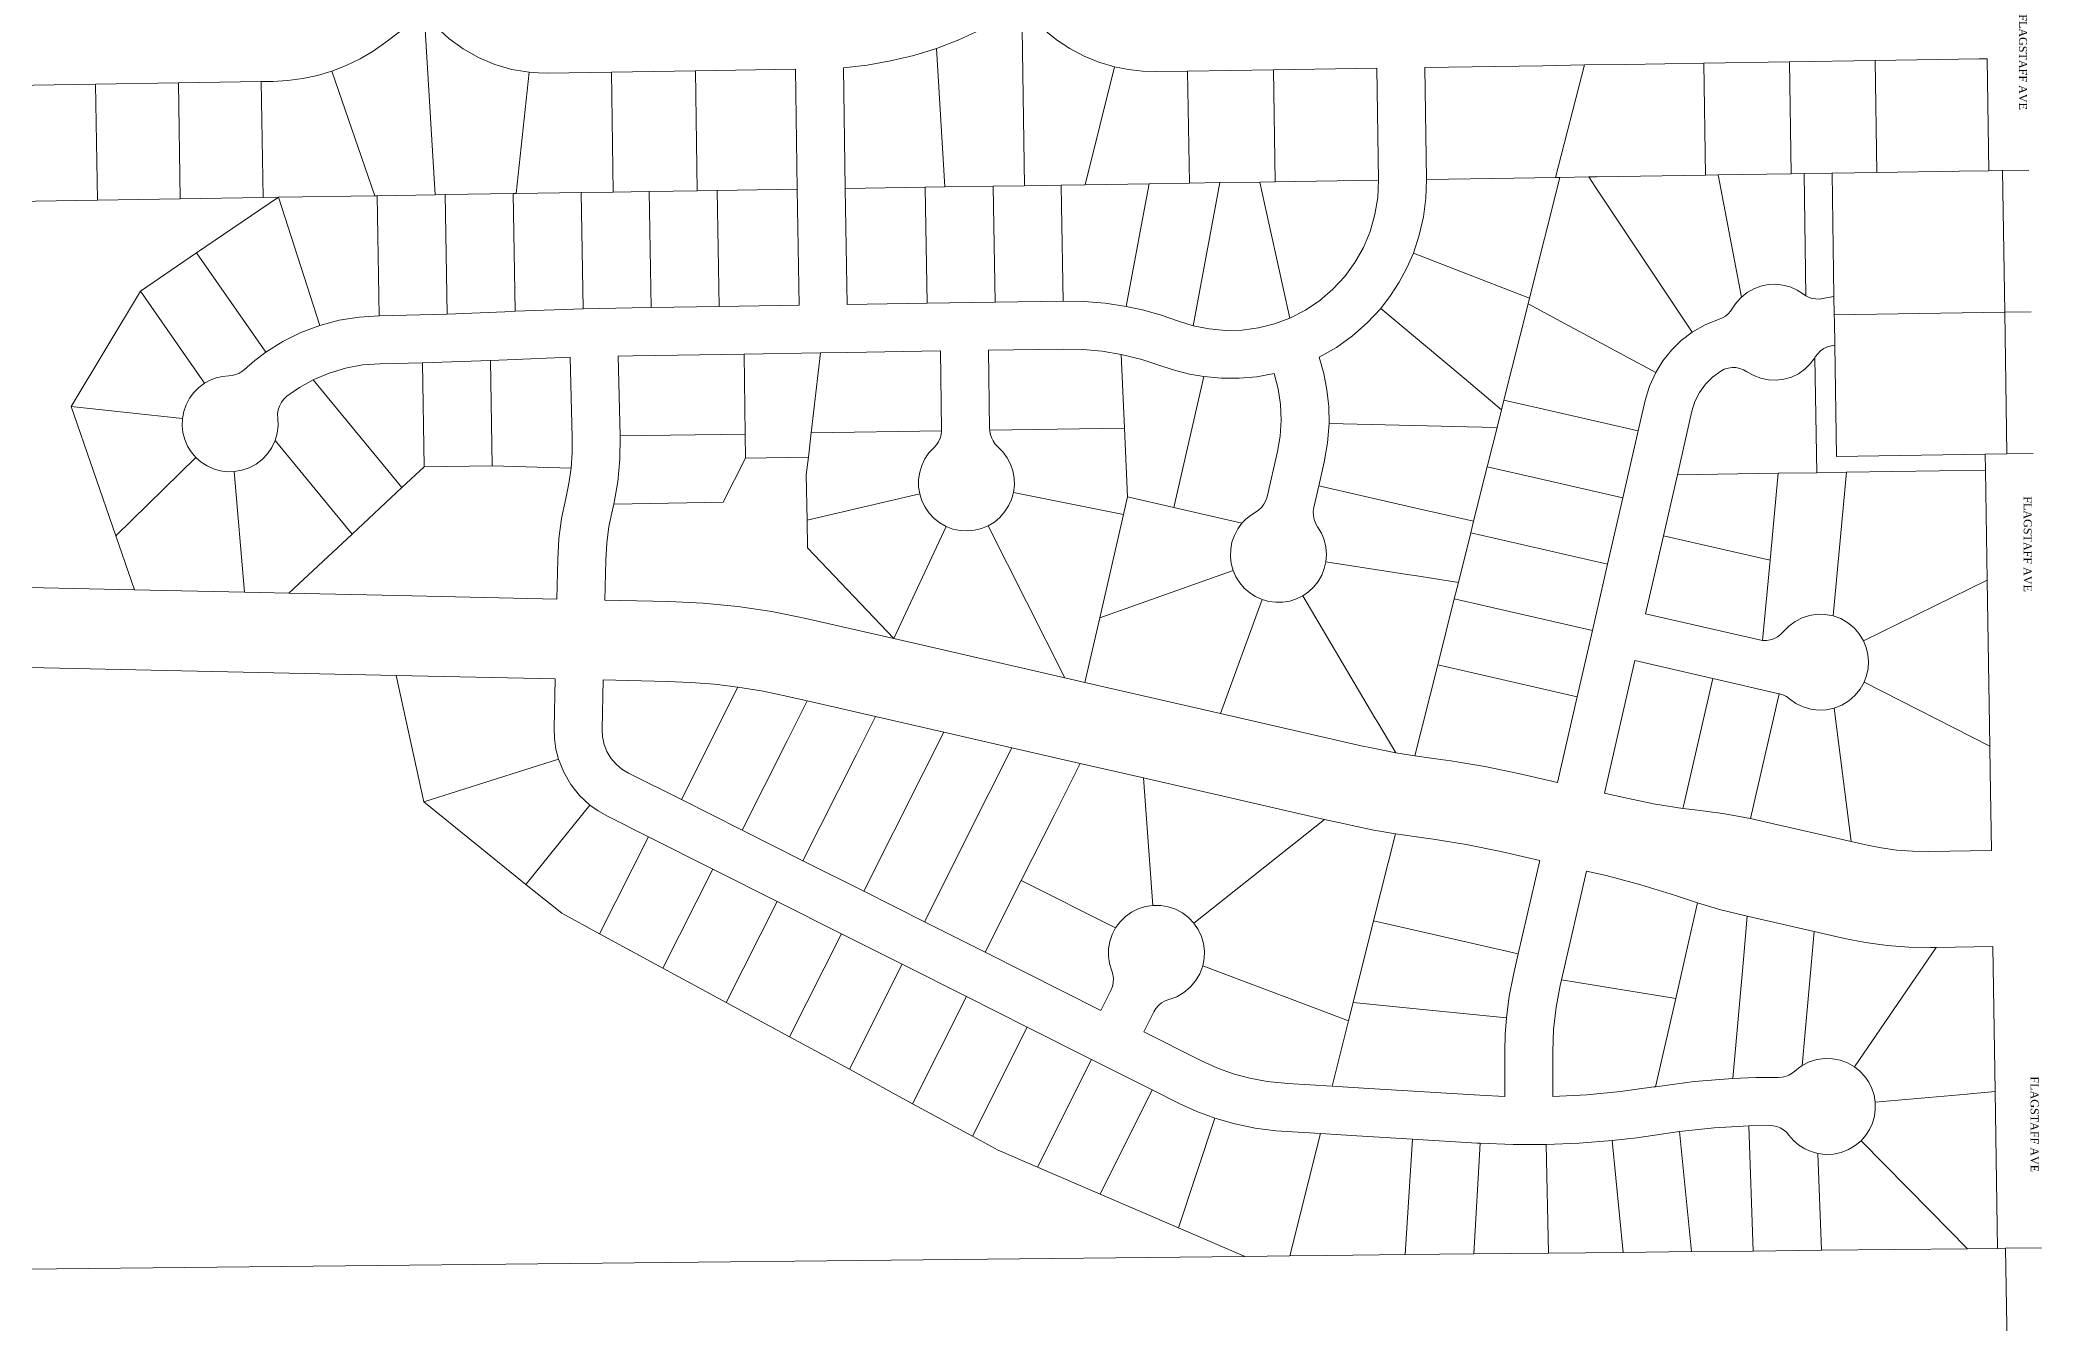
# Model space of a CAD drawing. Header units: feet. Extents: x 865220 to 2841409, y -2240498 to 948907.
# Drawn here: x 2830961 to 2833454, y 944553 to 946157 of the extents above; entities that cross this region are included whole.
import ezdxf

# ---------------------------------------------------------------- set-up
doc = ezdxf.new("R2010")
doc.units = ezdxf.units.FT
doc.header["$LTSCALE"] = 0.015
doc.header["$MEASUREMENT"] = 0
doc.layers.add('Dakota County Parcels', color=7, linetype='Continuous')
doc.layers.add('STREET NAME', color=7, linetype='Continuous')
doc.styles.get("Standard").update_dxf_attribs({"font": 'times.ttf'})

msp = doc.modelspace()

# ---------------------------------------------------------------- linework, layer by layer
at = {"layer": 'Dakota County Parcels', "lineweight": 5}
for p, q in [((2831393.9, 946154.5), (2831441.9, 946191)), ((2831455.5, 945963.8), (2831441.9, 946191)), ((2832192.2, 945975.2), (2832188.7, 946199.8)), ((2832092.6, 945973.7), (2832081.9, 946146.9)), ((2833397.2, 945993.9), (2833395.1, 946133.9)), ((2831379.9, 945962.6), (2831326.5, 946118.5)), ((2831573, 946117), (2831556.8, 945965.3)), ((2831596.2, 946115.9), (2831675.7, 946117.2)), ((2831675.7, 946117.2), (2831780.7, 946118.8)), ((2831678.1, 945967.2), (2831675.7, 946117.2)), ((2831780.7, 946118.8), (2831905.7, 946120.7)), ((2831783, 945968.9), (2831780.7, 946118.8)), ((2831908, 945970.8), (2831905.7, 946120.7)), ((2832268, 945976.4), (2832304.4, 946123.8)), ((2832395.8, 946118.4), (2832357.5, 946117.8)), ((2832503.3, 946120), (2832395.8, 946118.4)), ((2832398, 945978.4), (2832395.8, 946118.4)), ((2832632.2, 946122), (2832503.3, 946120)), ((2832505.4, 945980.1), (2832503.3, 946120)), ((2832632.2, 946122), (2832634.4, 945982.1)), ((2832839.9, 946125.2), (2832692.2, 946123)), ((2832692.2, 946123), (2832694.4, 945983)), ((2832891.7, 946126.1), (2832839.9, 946125.2)), ((2832855.8, 945985.5), (2832891.7, 946126.1)), ((2832943.5, 946126.9), (2832891.7, 946126.1)), ((2833040.8, 946128.4), (2832943.5, 946126.9)), ((2833148, 946130), (2833040.8, 946128.4)), ((2833043, 945988.4), (2833040.8, 946128.4)), ((2833255.1, 946131.7), (2833148, 946130)), ((2833150.1, 945990.1), (2833148, 946130)), ((2833257.3, 945991.7), (2833255.1, 946131.7)), ((2830927.7, 946100.6), (2831031.2, 946102.2)), ((2831031.2, 946102.2), (2831134.7, 946103.8)), ((2831033.4, 945957.2), (2831031.2, 946102.2)), ((2831134.7, 946103.8), (2831238.2, 946105.4)), ((2831136.9, 945958.8), (2831134.7, 946103.8)), ((2831238.2, 946105.4), (2831252.5, 946105.6)), ((2831240.4, 945960.4), (2831238.2, 946105.4)), ((2832823.2, 945834.8), (2832860.9, 945985.6)), ((2832855.8, 945985.5), (2832860.9, 945985.6)), ((2832860.9, 945985.6), (2832897.1, 945986.1)), ((2833043, 945988.4), (2833058.9, 945988.6)), ((2833058.9, 945988.6), (2833150.1, 945990.1)), ((2833087.9, 945835.7), (2833058.9, 945988.6)), ((2833150.1, 945990.1), (2833166.3, 945990.3)), ((2833166.3, 945990.3), (2833201.2, 945990.8)), ((2833166.3, 945990.3), (2833168.6, 945837.5)), ((2833201.2, 945990.8), (2833257.3, 945991.7)), ((2833203.6, 945836.7), (2833201.2, 945990.8)), ((2833397.2, 945993.9), (2833414.2, 945994.2)), ((2833417, 945817.1), (2833414.2, 945994.2)), ((2831033.4, 945957.2), (2831136.9, 945958.8)), ((2831136.9, 945958.8), (2831240.4, 945960.4)), ((2831157.4, 945891.1), (2831259.5, 945960.7)), ((2831259.5, 945960.7), (2831240.4, 945960.4)), ((2831379.9, 945962.6), (2831259.5, 945960.7)), ((2831259.5, 945960.7), (2831311.3, 945800.4)), ((2831383.1, 945962.6), (2831379.9, 945962.6)), ((2831455.5, 945963.8), (2831383.1, 945962.6)), ((2831385.4, 945812.7), (2831383.1, 945962.6)), ((2831455.5, 945963.8), (2831468.1, 945964)), ((2831468.1, 945964), (2831553.1, 945965.3)), ((2831470.4, 945814.7), (2831468.1, 945964)), ((2831555.4, 945818.2), (2831553.1, 945965.3)), ((2831553.1, 945965.3), (2831556.8, 945965.3)), ((2831556.8, 945965.3), (2831638.1, 945966.6)), ((2831638.1, 945966.6), (2831678.1, 945967.2)), ((2831640.3, 945821.3), (2831638.1, 945966.6)), ((2831678.1, 945967.2), (2831723, 945967.9)), ((2831723, 945967.9), (2831783, 945968.9)), ((2831725.3, 945823), (2831723, 945967.9)), ((2831783, 945968.9), (2831808, 945969.2)), ((2831808, 945969.2), (2831908, 945970.8)), ((2831810.3, 945824.3), (2831808, 945969.2)), ((2831910.2, 945825.8), (2831908, 945970.8)), ((2831968, 945971.7), (2832068, 945973.3)), ((2832068, 945973.3), (2832092.6, 945973.7)), ((2832068.4, 945948.1), (2832068, 945973.3)), ((2832092.6, 945973.7), (2832152.9, 945974.6)), ((2832152.9, 945974.6), (2832192.2, 945975.2)), ((2832153.3, 945949), (2832152.9, 945974.6)), ((2832237.9, 945975.9), (2832192.2, 945975.2)), ((2832268, 945976.4), (2832237.9, 945975.9)), ((2832238.3, 945950), (2832237.9, 945975.9)), ((2832347.6, 945977.6), (2832268, 945976.4)), ((2832342.6, 945951.1), (2832347.6, 945977.6)), ((2832398, 945978.4), (2832347.6, 945977.6)), ((2832398, 945978.4), (2832436.2, 945979)), ((2832431.2, 945952.1), (2832436.2, 945979)), ((2832436.2, 945979), (2832486.2, 945979.8)), ((2832486.2, 945979.8), (2832505.4, 945980.1)), ((2832492.1, 945952.9), (2832486.2, 945979.8)), ((2832505.4, 945980.1), (2832634.4, 945982.1)), ((2830930, 945955.6), (2831033.4, 945957.2)), ((2832068.4, 945948.1), (2832070.2, 945828.3)), ((2832153.3, 945949), (2832155.2, 945829.6)), ((2832240.2, 945830.9), (2832238.3, 945950)), ((2832342.6, 945951.1), (2832318.9, 945824.3)), ((2832431.2, 945952.1), (2832402.8, 945800.2)), ((2832492.1, 945952.9), (2832523.6, 945809.7)), ((2831087.2, 945843.2), (2831157.4, 945891.1)), ((2831157.4, 945891.1), (2831243.9, 945767)), ((2831000.4, 945699.1), (2831087.2, 945843.2)), ((2831167.3, 945728.3), (2831087.2, 945843.2)), ((2832823.2, 945834.8), (2832821.3, 945827.4)), ((2833168.6, 945837.5), (2833165.4, 945839.7)), ((2833189.3, 945834), (2833203.6, 945836.7)), ((2833204, 945813.8), (2833203.6, 945836.7)), ((2831470.4, 945814.7), (2831385.4, 945812.7)), ((2831542.5, 945817.6), (2831470.4, 945814.7)), ((2831555.4, 945818.2), (2831542.5, 945817.6)), ((2831640.3, 945821.3), (2831555.4, 945818.2)), ((2831701.5, 945822.6), (2831640.3, 945821.3)), ((2831725.3, 945823), (2831701.5, 945822.6)), ((2831810.3, 945824.3), (2831725.3, 945823)), ((2831910.2, 945825.8), (2831810.3, 945824.3)), ((2831970.2, 945826.8), (2832070.2, 945828.3)), ((2832070.2, 945828.3), (2832155.2, 945829.6)), ((2832155.2, 945829.6), (2832240.2, 945830.9)), ((2832821.3, 945827.4), (2832791.2, 945707.2)), ((2833417, 945817.1), (2833204, 945813.8)), ((2833204.1, 945806.3), (2833204, 945813.8)), ((2833419.7, 945640.1), (2833417, 945817.1)), ((2832384.6, 945805.9), (2832402.8, 945800.2)), ((2833204.6, 945775.8), (2833204.1, 945806.3)), ((2831545.3, 945757.7), (2831624.3, 945760.8)), ((2831624.3, 945760.8), (2831626.9, 945660.4)), ((2831684.3, 945762.3), (2831702.4, 945762.6)), ((2831686.8, 945662.4), (2831684.3, 945762.3)), ((2831702.4, 945762.6), (2831841.5, 945764.8)), ((2831841.5, 945764.8), (2831937, 945766.2)), ((2831843, 945664.8), (2831841.5, 945764.8)), ((2831937, 945766.2), (2831925.4, 945666.1)), ((2831937, 945766.2), (2831971.2, 945766.8)), ((2831971.2, 945766.8), (2832086.9, 945768.6)), ((2832086.9, 945768.6), (2832088.4, 945670.2)), ((2832146.9, 945769.5), (2832241.1, 945771)), ((2832146.9, 945769.5), (2832148.4, 945671.1)), ((2832316.9, 945672.1), (2832312.8, 945764.3)), ((2833179.8, 945760.2), (2833180.3, 945761.1)), ((2833182.1, 945616.4), (2833179.8, 945760.2)), ((2833200.4, 945775), (2833204.6, 945775.8)), ((2833206.7, 945636.8), (2833204.6, 945775.8)), ((2831439.8, 945753.8), (2831386.4, 945752.7)), ((2831524.7, 945756.7), (2831439.8, 945753.8)), ((2831441.8, 945623.8), (2831439.8, 945753.8)), ((2831545.3, 945757.7), (2831524.7, 945756.7)), ((2831526.8, 945625.1), (2831524.7, 945756.7)), ((2832378.7, 945572.8), (2832416.2, 945736.5)), ((2831303, 945732.5), (2831413.9, 945597.8)), ((2831139.6, 945684), (2831000.4, 945699.1)), ((2831056.3, 945537.7), (2831000.4, 945699.1)), ((2832788.3, 945695.2), (2832782.6, 945672.8)), ((2832791.2, 945707.2), (2832788.3, 945695.2)), ((2832958.9, 945668.7), (2832967.6, 945706.6)), ((2833026.1, 945693.2), (2833007.9, 945613.7)), ((2831843, 945664.8), (2831686.8, 945662.4)), ((2831686.8, 945661.9), (2831686.8, 945662.4)), ((2831843.5, 945634.8), (2831843, 945664.8)), ((2831925.4, 945666.1), (2831921.9, 945636)), ((2832088.4, 945668.6), (2831925.4, 945666.1)), ((2832088.4, 945670.2), (2832088.4, 945668.6)), ((2832148.4, 945671.1), (2832148.5, 945669.5)), ((2832316.9, 945672.1), (2832148.5, 945669.5)), ((2832320.6, 945586.1), (2832316.9, 945672.1)), ((2832712.8, 945674.6), (2832572.6, 945678)), ((2832782.6, 945672.8), (2832770.4, 945623.7)), ((2832939.7, 945584.9), (2832958.9, 945668.7)), ((2831056.3, 945537.7), (2831156.4, 945635.6)), ((2831255.4, 945656.6), (2831351.6, 945539.7)), ((2831815.5, 945579.4), (2831843.5, 945634.8)), ((2831921.9, 945636), (2831843.5, 945634.8)), ((2831919.3, 945613.6), (2831921.9, 945636)), ((2832508, 945642.8), (2832495.1, 945586.4)), ((2833392.7, 945639.7), (2833206.7, 945636.8)), ((2833419.7, 945640.1), (2833392.7, 945639.7)), ((2833393, 945619.7), (2833392.7, 945639.7)), ((2833452.7, 945640.6), (2833419.7, 945640.1)), ((2831217.4, 945467.1), (2831204.4, 945617.8)), ((2831413.9, 945597.8), (2831441.8, 945623.8)), ((2831441.8, 945623.8), (2831526.8, 945625.1)), ((2831625.3, 945622.1), (2831526.8, 945625.1)), ((2831920.2, 945557.1), (2831919.3, 945613.6)), ((2832566.5, 945629.4), (2832559.8, 945600.1)), ((2832770.4, 945623.7), (2832753.3, 945555.7)), ((2833007.9, 945613.7), (2832990.4, 945537.4)), ((2833133.9, 945615.7), (2833007.9, 945613.7)), ((2833133.9, 945615.7), (2833123.7, 945506.9)), ((2833182.1, 945616.4), (2833133.9, 945615.7)), ((2833219.4, 945617), (2833182.1, 945616.4)), ((2833219.4, 945617), (2833202.5, 945437.5)), ((2833393, 945619.7), (2833219.4, 945617)), ((2833395.2, 945482.1), (2833393, 945619.7)), ((2831351.6, 945539.7), (2831413.9, 945597.8)), ((2831920.2, 945557.1), (2832061.1, 945590)), ((2832315.6, 945564.2), (2832178.3, 945591.8)), ((2832320.6, 945586.1), (2832315.6, 945564.2)), ((2832320.6, 945586.1), (2832378.7, 945572.8)), ((2832559.8, 945600.1), (2832553.5, 945573)), ((2832690.4, 945570.2), (2832559.8, 945600.1)), ((2832920.7, 945502.1), (2832939.7, 945584.9)), ((2831676.9, 945569.8), (2831678.6, 945577.2)), ((2831815.5, 945579.4), (2831678.6, 945577.2)), ((2832315.6, 945564.2), (2832286.1, 945435.2)), ((2832378.7, 945572.8), (2832463.8, 945553.3)), ((2831056.3, 945537.7), (2831079.7, 945470.2)), ((2831272.5, 945465.9), (2831351.6, 945539.7)), ((2831920.7, 945522.3), (2831920.2, 945557.1)), ((2832028.6, 945409), (2832094.1, 945549.2)), ((2832242.6, 945360), (2832146.5, 945550.1)), ((2832749.7, 945541.3), (2832734.2, 945479.3)), ((2832753.3, 945555.7), (2832749.7, 945541.3)), ((2832990.4, 945537.4), (2832968.1, 945439.9)), ((2832990.4, 945537.4), (2833123.7, 945506.9)), ((2832028.6, 945409), (2831920.7, 945522.3)), ((2831608.7, 945508.5), (2831607.6, 945458.5)), ((2831668.7, 945507.2), (2831667.6, 945457.2)), ((2832286.1, 945435.2), (2832452.8, 945494.3)), ((2832673, 945488.8), (2832568.6, 945505)), ((2832901.8, 945419.2), (2832920.7, 945502.1)), ((2833123.7, 945506.9), (2833114.2, 945406.7)), ((2831079.7, 945470.2), (2830839.1, 945475.5)), ((2831217.4, 945467.1), (2831079.7, 945470.2)), ((2831272.5, 945465.9), (2831217.4, 945467.1)), ((2831408.8, 945462.9), (2831272.5, 945465.9)), ((2831607.6, 945458.5), (2831408.8, 945462.9)), ((2832539.9, 945462.6), (2832630, 945310.2)), ((2832734.2, 945479.3), (2832729.1, 945458.8)), ((2833395.2, 945482.1), (2833240.6, 945406.1)), ((2833398.4, 945274.7), (2833395.2, 945482.1)), ((2831747.5, 945455.5), (2831667.6, 945457.2)), ((2832286.1, 945435.2), (2832267.5, 945354.3)), ((2832437.1, 945315.4), (2832488.9, 945457.9)), ((2832729.1, 945458.8), (2832708.4, 945376.3)), ((2832968.1, 945439.9), (2833110.4, 945407.3)), ((2832028.6, 945409), (2831918.6, 945434.2)), ((2832882.8, 945336.4), (2832901.8, 945419.2)), ((2832242.6, 945360), (2832028.6, 945409)), ((2833110.4, 945407.3), (2833114.2, 945406.7)), ((2831406.6, 945363), (2830841.8, 945375.4)), ((2831605.4, 945358.6), (2831406.6, 945363)), ((2831441.4, 945204.8), (2831406.6, 945363)), ((2832708.4, 945376.3), (2832679.9, 945262.3)), ((2832954.7, 945381.5), (2832916.7, 945215.8)), ((2833052.1, 945359.1), (2832954.7, 945381.5)), ((2831605.4, 945358.6), (2831604, 945297.2)), ((2831665.3, 945357.3), (2831664, 945295.8)), ((2831745.3, 945355.5), (2831665.3, 945357.3)), ((2831763.2, 945207.7), (2831833.9, 945348.3)), ((2831920.4, 945331.2), (2831896.3, 945336.7)), ((2832267.5, 945354.3), (2832242.6, 945360)), ((2832437.1, 945315.4), (2832267.5, 945354.3)), ((2832858.2, 945229.2), (2832882.8, 945336.4)), ((2833052.1, 945359.1), (2833016.4, 945203.2)), ((2833135, 945340.1), (2833052.1, 945359.1)), ((2833135, 945340.1), (2833099.2, 945184.2)), ((2833135.4, 945340), (2833135, 945340.1)), ((2833398.4, 945274.7), (2833241.3, 945354.6)), ((2831894.8, 945280.3), (2831920.4, 945331.2)), ((2832005.7, 945311.7), (2831920.4, 945331.2)), ((2831981.5, 945263.5), (2832005.7, 945311.7)), ((2832091, 945292.1), (2832005.7, 945311.7)), ((2832612.6, 945275.2), (2832437.1, 945315.4)), ((2833225, 945155.4), (2833203.8, 945322.1)), ((2832065.6, 945241.6), (2832091, 945292.1)), ((2832176.3, 945272.6), (2832091, 945292.1)), ((2831839.1, 945169.5), (2831894.8, 945280.3)), ((2831915.1, 945131.4), (2831981.5, 945263.5)), ((2832147.5, 945215.3), (2832176.3, 945272.6)), ((2832261.6, 945253), (2832176.3, 945272.6)), ((2832656, 945266.3), (2832679.9, 945262.3)), ((2832679.9, 945262.3), (2832706.1, 945258.6)), ((2831441.4, 945204.8), (2831609.6, 945258.2)), ((2831697, 945240.9), (2831763.2, 945207.7)), ((2831991, 945093.2), (2832065.6, 945241.6)), ((2832229.3, 945188.9), (2832261.6, 945253)), ((2832340.8, 945234.9), (2832261.6, 945253)), ((2832858.2, 945229.2), (2832809.5, 945240.3)), ((2832067, 945055), (2832147.5, 945215.3)), ((2832340.8, 945234.9), (2832352.5, 945075.6)), ((2832566.8, 945183.1), (2832340.8, 945234.9)), ((2832941.1, 945210.2), (2832916.7, 945215.8)), ((2831569, 945101.8), (2831441.4, 945204.8)), ((2831569, 945101.8), (2831648.8, 945201)), ((2831670.1, 945187.3), (2831721.9, 945161.3)), ((2831763.2, 945207.7), (2831839.1, 945169.5)), ((2832188, 945106.6), (2832229.3, 945188.9)), ((2833016.4, 945203.2), (2833014.9, 945196.8)), ((2833014.9, 945196.8), (2833029.9, 945195)), ((2831661, 945040.1), (2831721.9, 945161.3)), ((2831721.9, 945161.3), (2831802.3, 945120.9)), ((2831839.1, 945169.5), (2831915.1, 945131.4)), ((2832566.8, 945183.1), (2832403.8, 945053.2)), ((2832590.2, 945177.7), (2832566.8, 945183.1)), ((2832628.3, 945056.2), (2832655.5, 945164.9)), ((2832693.6, 945159.4), (2832655.5, 945164.9)), ((2833099.2, 945184.2), (2833099.2, 945184)), ((2833099.2, 945184), (2833118.8, 945179.7)), ((2833225, 945155.4), (2833118.8, 945179.7)), ((2832787.2, 945142.9), (2832835.9, 945131.7)), ((2833243.4, 945151.2), (2833225, 945155.4)), ((2833322.2, 945142.9), (2833400.4, 945144.1)), ((2831740.1, 944997.1), (2831802.3, 945120.9)), ((2831802.3, 945120.9), (2831882.7, 945080.5)), ((2831915.1, 945131.4), (2831991, 945093.2)), ((2832835.9, 945131.7), (2832809.1, 945014.8)), ((2832894.4, 945118.3), (2832863.3, 944982.6)), ((2832894.4, 945118.3), (2832918.8, 945112.7)), ((2831613.6, 945065.8), (2831569, 945101.8)), ((2831991, 945093.2), (2832067, 945055)), ((2832142.9, 945016.9), (2832188, 945106.6)), ((2832188, 945106.6), (2832305.8, 945047.4)), ((2833005.4, 945087.7), (2833033.2, 945078.6)), ((2831661, 945040.1), (2831613.6, 945065.8)), ((2831819.2, 944954.1), (2831882.7, 945080.5)), ((2831882.7, 945080.5), (2831963.1, 945040.1)), ((2833033.2, 945078.6), (2833018.5, 945014.6)), ((2833095.2, 945062), (2833090.4, 945008.1)), ((2833092, 945062.8), (2833095.2, 945062)), ((2833095.2, 945062), (2833178.8, 945042.9)), ((2831740.1, 944997.1), (2831661, 945040.1)), ((2831898.3, 944911.2), (2831963.1, 945040.1)), ((2831963.1, 945040.1), (2832039, 945001.9)), ((2832067, 945055), (2832142.9, 945016.9)), ((2832602.7, 944954.1), (2832628.3, 945056.2)), ((2833178.8, 945042.9), (2833175.1, 945000.4)), ((2833178.8, 945042.9), (2833216.6, 945034.2)), ((2832142.9, 945016.9), (2832287.4, 944944.3)), ((2832809.1, 945014.8), (2832803.1, 944988.8)), ((2833018.5, 945014.6), (2833005.8, 944959.1)), ((2833331.3, 945023), (2833294.3, 944968.9)), ((2833324.1, 945022.9), (2833331.3, 945023)), ((2833331.3, 945023), (2833402.3, 945024.1)), ((2833402.3, 945024.1), (2833405.1, 944842.9)), ((2831819.2, 944954.1), (2831740.1, 944997.1)), ((2831973.1, 944870.6), (2832039, 945001.9)), ((2832039, 945001.9), (2832119.5, 944961.5)), ((2833090.4, 945008.1), (2833077.3, 944859.1)), ((2833175.1, 945000.4), (2833164, 944875.4)), ((2832287.4, 944944.3), (2832299.9, 944969.3)), ((2832863.3, 944982.6), (2832861.6, 944975.4)), ((2833005.8, 944959.1), (2832863.3, 944982.6)), ((2833294.3, 944968.9), (2833229.2, 944873.7)), ((2831898.3, 944911.2), (2831819.2, 944954.1)), ((2832052.2, 944827.6), (2832119.5, 944961.5)), ((2832119.5, 944961.5), (2832195.4, 944923.4)), ((2832341, 944917.4), (2832353.5, 944942.4)), ((2832597, 944931.3), (2832602.7, 944954.1)), ((2833005.8, 944959.1), (2832980.6, 944848.9)), ((2832126.9, 944787.1), (2832195.4, 944923.4)), ((2832195.4, 944923.4), (2832275.8, 944883)), ((2832341, 944917.4), (2832412.3, 944881.5)), ((2832576.6, 944849.6), (2832597, 944931.3)), ((2831973.1, 944870.6), (2831898.3, 944911.2)), ((2832792.3, 944892.9), (2832792.3, 944836.8)), ((2832852.3, 944892.9), (2832852.3, 944836.8)), ((2832052.2, 944827.6), (2831973.1, 944870.6)), ((2832208.2, 944748.4), (2832275.8, 944883)), ((2832275.8, 944883), (2832351.7, 944844.8)), ((2832286.4, 944714.7), (2832351.7, 944844.8)), ((2832351.7, 944844.8), (2832385.4, 944827.9)), ((2832761, 944838.2), (2832792.3, 944836.8)), ((2832978.7, 944848.6), (2832980.6, 944848.9)), ((2833405.1, 944842.9), (2833408.1, 944646.8)), ((2832126.9, 944787.1), (2832052.2, 944827.6)), ((2832384.4, 944672.5), (2832429.8, 944809.5)), ((2832513.3, 944793.4), (2832561.8, 944790.4)), ((2832523.5, 944637.4), (2832561.8, 944790.4)), ((2833010.7, 944792.7), (2832988.1, 944789.4)), ((2833025.5, 944642.7), (2833010.7, 944792.7)), ((2833123, 944800.5), (2833097.3, 944799.9)), ((2833102.8, 944643.5), (2833097.3, 944799.9)), ((2832159.2, 944769.5), (2832126.9, 944787.1)), ((2832208.2, 944748.4), (2832159.2, 944769.5)), ((2832667.8, 944639), (2832676.7, 944783.3)), ((2832757.3, 944778.4), (2832676.7, 944783.3)), ((2832753.5, 944639.9), (2832761.4, 944778.1)), ((2832761.4, 944778.1), (2832757.3, 944778.4)), ((2832846.8, 944640.8), (2832844, 944776.6)), ((2832940.2, 944641.8), (2832926.5, 944781.5)), ((2833187.9, 944644.4), (2833183.5, 944765.4)), ((2833324.2, 944693.2), (2833237.4, 944781.4)), ((2832286.4, 944714.7), (2832208.2, 944748.4)), ((2832384.4, 944672.5), (2832286.4, 944714.7)), ((2833370.3, 944646.4), (2833324.2, 944693.2)), ((2832466.7, 944637), (2832384.4, 944672.5)), ((2832667.8, 944639), (2832753.5, 944639.9)), ((2832753.5, 944639.9), (2832846.8, 944640.8)), ((2832846.8, 944640.8), (2832940.2, 944641.8)), ((2832940.2, 944641.8), (2833025.5, 944642.7)), ((2833025.5, 944642.7), (2833102.8, 944643.5)), ((2833102.8, 944643.5), (2833187.9, 944644.4)), ((2833187.9, 944644.4), (2833370.3, 944646.4)), ((2833370.3, 944646.4), (2833408.1, 944646.8)), ((2833418.1, 944646.9), (2833408.1, 944646.8)), ((2833468.1, 944647.4), (2833418.1, 944646.9)), ((2833418.1, 944646.9), (2833423, 944341.7)), ((2832467, 944636.8), (2832466.7, 944637)), ((2832523.5, 944637.4), (2832467, 944636.8))]:
    msp.add_line(p, q, dxfattribs=at)
for points in [[(2831441.9, 946191), (2831456.3, 946174.2), (2831472.5, 946159.2), (2831490.4, 946146.2), (2831509.6, 946135.3), (2831530, 946126.8), (2831551.2, 946120.6), (2831573, 946117)], [(2832081.9, 946146.9), (2832109.8, 946157.6), (2832137, 946170), (2832163.3, 946184), (2832188.7, 946199.8)], [(2832304.4, 946123.8), (2832285.1, 946129.6), (2832266.4, 946137.2), (2832248.6, 946146.6), (2832231.8, 946157.6), (2832216.1, 946170.3), (2832201.7, 946184.4), (2832188.7, 946199.8)], [(2831326.5, 946118.5), (2831344.4, 946125.5), (2831361.7, 946133.8), (2831378.2, 946143.5), (2831393.9, 946154.5)], [(2832081.9, 946146.9), (2832053.5, 946138.1), (2832024.5, 946131.1), (2831995.2, 946125.9), (2831965.6, 946122.6)], [(2833255.1, 946131.7), (2833385.2, 946133.7), (2833395.1, 946133.9)], [(2831252.5, 946105.6), (2831271.3, 946106.7), (2831290, 946109.2), (2831308.5, 946113.1), (2831326.5, 946118.5)], [(2831573, 946117), (2831584.6, 946116.1), (2831596.2, 946115.9)], [(2831965.6, 946122.6), (2831968, 945971.7), (2831970.2, 945826.8)], [(2832357.5, 946117.8), (2832339.6, 946118.3), (2832321.9, 946120.3), (2832304.4, 946123.8)], [(2832855.8, 945985.5), (2832804, 945984.7), (2832694.4, 945983)], [(2832897.1, 945986.1), (2832907.5, 945986.3), (2833043, 945988.4)], [(2833026.5, 945791.9), (2832904.6, 945974.8), (2832897.1, 945986.1)], [(2833257.3, 945991.7), (2833360.1, 945993.3), (2833397.2, 945993.9)], [(2833414.2, 945994.2), (2833447.2, 945994.7), (2833447.2, 945994.7)], [(2832523.6, 945809.7), (2832543, 945819.6), (2832561, 945831.6), (2832577.5, 945845.7), (2832592.3, 945861.6), (2832605, 945879.2), (2832615.7, 945898.1), (2832624, 945918.1), (2832630, 945939), (2832633.5, 945960.4), (2832634.4, 945982.1)], [(2832678, 945890.9), (2832685.4, 945913.2), (2832690.6, 945936.2), (2832693.6, 945959.5), (2832694.4, 945983)], [(2832637.2, 945821.8), (2832649.5, 945837.8), (2832660.4, 945854.7), (2832669.9, 945872.4), (2832678, 945890.9)], [(2832823.2, 945834.8), (2832771.5, 945854.8), (2832678, 945890.9)], [(2833087.9, 945835.7), (2833081.9, 945829.2), (2833076.9, 945821.9)], [(2833165.4, 945839.7), (2833157.6, 945844.8), (2833149, 945848.6), (2833139.9, 945851), (2833130.6, 945852), (2833121.3, 945851.5), (2833112.1, 945849.6), (2833103.3, 945846.3), (2833095.2, 945841.6), (2833087.9, 945835.7)], [(2833189.3, 945834), (2833185, 945833.5), (2833180.7, 945833.6), (2833176.5, 945834.3), (2833172.5, 945835.6), (2833168.6, 945837.5)], [(2831311.3, 945800.4), (2831335.5, 945807), (2831360.4, 945811), (2831385.4, 945812.7)], [(2832240.2, 945830.9), (2832266.5, 945830.5), (2832292.8, 945828.2), (2832318.9, 945824.3)], [(2832318.9, 945824.3), (2832341.1, 945819.4), (2832363, 945813.3), (2832384.6, 945805.9)], [(2832402.8, 945800.2), (2832422.9, 945796.1), (2832443.4, 945794.3), (2832464, 945794.8), (2832484.4, 945797.5), (2832504.3, 945802.5), (2832523.6, 945809.7)], [(2832560.4, 945760.8), (2832581.8, 945773), (2832601.9, 945787.4), (2832620.4, 945803.7), (2832637.2, 945821.8)], [(2832788.3, 945695.2), (2832741.4, 945734.5), (2832637.2, 945821.8)], [(2832821.3, 945827.4), (2832862.2, 945805.4), (2832980.8, 945741.6)], [(2833076.9, 945821.9), (2833074.5, 945818.3), (2833071.5, 945815), (2833068.1, 945812.2), (2833064.3, 945810), (2833060.3, 945808.3)], [(2833417, 945817.1), (2833450, 945817.7), (2833450, 945817.7)], [(2831243.9, 945767), (2831265.2, 945780.4), (2831287.7, 945791.5), (2831311.3, 945800.4)], [(2832980.8, 945741.6), (2832989.8, 945756.2), (2833000.5, 945769.6), (2833012.8, 945781.5), (2833026.5, 945791.9)], [(2833026.5, 945791.9), (2833042.8, 945801.2), (2833060.3, 945808.3)], [(2831217, 945745.5), (2831230.1, 945756.7), (2831243.9, 945767)], [(2832241.1, 945771), (2832265.1, 945770.5), (2832289.1, 945768.2), (2832312.8, 945764.3)], [(2832312.8, 945764.3), (2832338.5, 945758), (2832363.6, 945749.8)], [(2832560.4, 945760.8), (2832566.1, 945740.6), (2832570, 945719.9), (2832572.2, 945699), (2832572.6, 945678)], [(2833094.9, 945742.6), (2833103.3, 945737.8), (2833112.3, 945734.4), (2833121.8, 945732.5), (2833131.5, 945732.1), (2833141.1, 945733.3), (2833150.4, 945736), (2833159.1, 945740.2), (2833167.1, 945745.7), (2833174, 945752.5), (2833179.8, 945760.2)], [(2833180.3, 945761.1), (2833183.3, 945765.1), (2833186.9, 945768.7), (2833191, 945771.5), (2833195.6, 945773.7), (2833200.4, 945775)], [(2831197.6, 945737.5), (2831189.6, 945736.8), (2831181.8, 945735), (2831174.3, 945732.1), (2831167.3, 945728.3)], [(2831197.6, 945737.5), (2831201.8, 945738), (2831206, 945739), (2831210, 945740.6), (2831213.7, 945742.8), (2831217, 945745.5)], [(2831386.4, 945752.7), (2831364.8, 945751.2), (2831343.6, 945747.2), (2831322.9, 945741), (2831303, 945732.5)], [(2832363.6, 945749.8), (2832380.8, 945744), (2832398.4, 945739.6), (2832416.2, 945736.5)], [(2832416.2, 945736.5), (2832438.2, 945734.5), (2832460.3, 945734.5), (2832482.2, 945736.4), (2832503.9, 945740.4)], [(2832503.9, 945740.4), (2832508.9, 945721.2), (2832511.8, 945701.7), (2832512.7, 945682), (2832511.4, 945662.3), (2832508, 945642.8)], [(2832967.6, 945706.6), (2832973, 945724.6), (2832980.8, 945741.6)], [(2833062.1, 945743.5), (2833051.9, 945736), (2833043, 945727), (2833035.6, 945716.7), (2833029.9, 945705.3), (2833026.1, 945693.2)], [(2833062.1, 945743.5), (2833066.5, 945745.7), (2833071.3, 945747.2), (2833076.2, 945747.9), (2833081.1, 945747.8), (2833086, 945746.8), (2833090.6, 945745.1), (2833094.9, 945742.6)], [(2831167.3, 945728.3), (2831160, 945723), (2831153.7, 945716.6), (2831148.4, 945709.4), (2831144.2, 945701.4), (2831141.2, 945692.9), (2831139.6, 945684)], [(2831258.8, 945684.7), (2831258.6, 945689.8), (2831259.4, 945694.9), (2831260.9, 945699.8), (2831263.3, 945704.4), (2831266.4, 945708.5), (2831270.2, 945711.9)], [(2831270.2, 945711.9), (2831286.1, 945723), (2831303, 945732.5)], [(2831255.4, 945656.6), (2831258.1, 945665.7), (2831259.2, 945675.2), (2831258.8, 945684.7)], [(2832791.2, 945707.2), (2832835.1, 945697.1), (2832958.9, 945668.7)], [(2831139.6, 945684), (2831139.3, 945675.2), (2831140.3, 945666.5), (2831142.6, 945657.9), (2831146, 945649.8), (2831150.7, 945642.4), (2831156.4, 945635.6)], [(2831626.9, 945660.4), (2831626.7, 945641.2), (2831625.3, 945622.1)], [(2831686.8, 945661.9), (2831686.4, 945633.5), (2831683.7, 945605.2), (2831678.6, 945577.2)], [(2832088.4, 945668.6), (2832087.9, 945663.9), (2832086.6, 945659.4), (2832084.6, 945655.1), (2832082, 945651.2), (2832078.8, 945647.7)], [(2832148.5, 945669.5), (2832149.2, 945664.9), (2832150.6, 945660.4), (2832152.7, 945656.1), (2832155.5, 945652.3), (2832158.8, 945648.9)], [(2832572.6, 945678), (2832570.8, 945653.6), (2832566.5, 945629.4)], [(2832782.6, 945672.8), (2832726.3, 945674.2), (2832712.8, 945674.6)], [(2831156.4, 945635.6), (2831163, 945629.8), (2831170.4, 945625), (2831178.4, 945621.3), (2831186.9, 945618.9), (2831195.6, 945617.7), (2831204.4, 945617.8)], [(2831204.4, 945617.8), (2831213.9, 945619.4), (2831223, 945622.5), (2831231.6, 945627), (2831239.2, 945632.9), (2831245.9, 945639.9), (2831251.3, 945647.8), (2831255.4, 945656.6)], [(2832061.1, 945590), (2832059.7, 945598.9), (2832059.6, 945607.9), (2832061, 945616.9), (2832063.6, 945625.5), (2832067.5, 945633.6), (2832072.6, 945641.1), (2832078.8, 945647.7)], [(2832158.8, 945648.9), (2832165.1, 945642.5), (2832170.5, 945635.2), (2832174.6, 945627.2), (2832177.5, 945618.7), (2832179.1, 945609.8), (2832179.4, 945600.8), (2832178.3, 945591.8)], [(2831618.6, 945584.1), (2831622.6, 945603), (2831625.3, 945622.1)], [(2832770.4, 945623.7), (2832814.2, 945613.7), (2832939.7, 945584.9)], [(2832094.1, 945549.2), (2832086.2, 945553.7), (2832079.1, 945559.2), (2832072.9, 945565.8), (2832067.7, 945573.2), (2832063.8, 945581.3), (2832061.1, 945590)], [(2832178.3, 945591.8), (2832175.9, 945583.1), (2832172.1, 945574.9), (2832167.2, 945567.3), (2832161.2, 945560.5), (2832154.3, 945554.7), (2832146.5, 945550.1)], [(2832495.1, 945586.4), (2832493.5, 945581.6), (2832491.2, 945577.1), (2832488.2, 945573.1), (2832484.5, 945569.6), (2832480.3, 945566.8)], [(2831608.7, 945508.5), (2831610.2, 945533.9), (2831613.5, 945559.2), (2831618.6, 945584.1)], [(2831676.9, 945569.8), (2831672.6, 945549.2), (2831669.9, 945528.3), (2831668.7, 945507.2)], [(2832463.8, 945553.3), (2832468.7, 945558.5), (2832474.3, 945563), (2832480.3, 945566.8)], [(2832553.5, 945573), (2832552.8, 945568), (2832553, 945562.9), (2832554, 945558), (2832555.7, 945553.3), (2832558.3, 945548.9)], [(2832753.3, 945555.7), (2832699.7, 945568), (2832690.4, 945570.2)], [(2832146.5, 945550.1), (2832138.2, 945546.6), (2832129.4, 945544.4), (2832120.4, 945543.6), (2832111.4, 945544.2), (2832102.6, 945546), (2832094.1, 945549.2)], [(2832452.8, 945494.3), (2832450.4, 945502.9), (2832449.4, 945511.8), (2832449.7, 945520.8), (2832451.3, 945529.6), (2832454.3, 945538.1), (2832458.5, 945546.1), (2832463.8, 945553.3)], [(2832558.3, 945548.9), (2832563, 945541), (2832566.5, 945532.4), (2832568.6, 945523.5), (2832569.3, 945514.3), (2832568.6, 945505)], [(2832749.7, 945541.3), (2832793.6, 945531.2), (2832920.7, 945502.1)], [(2832488.9, 945457.9), (2832480.8, 945461.5), (2832473.4, 945466.2), (2832466.7, 945472), (2832461, 945478.7), (2832456.3, 945486.2), (2832452.8, 945494.3)], [(2832568.6, 945505), (2832566.6, 945496.5), (2832563.4, 945488.3), (2832559, 945480.6), (2832553.5, 945473.7), (2832547.1, 945467.7), (2832539.9, 945462.6)], [(2832734.2, 945479.3), (2832679.6, 945487.8), (2832673, 945488.8)], [(2832539.9, 945462.6), (2832532, 945458.7), (2832523.6, 945456), (2832514.9, 945454.5), (2832506.1, 945454.4), (2832497.3, 945455.5), (2832488.9, 945457.9)], [(2831918.6, 945434.2), (2831876.3, 945442.8), (2831833.6, 945449.2), (2831790.6, 945453.4), (2831747.5, 945455.5)], [(2832729.1, 945458.8), (2832772.9, 945448.7), (2832901.8, 945419.2)], [(2833140.3, 945417.6), (2833147.2, 945424.6), (2833155.1, 945430.5), (2833163.8, 945435), (2833173.2, 945438), (2833183, 945439.4), (2833192.8, 945439.3), (2833202.5, 945437.5)], [(2833202.5, 945437.5), (2833212, 945434), (2833220.9, 945428.9), (2833228.7, 945422.5), (2833235.3, 945414.8), (2833240.6, 945406.1)], [(2833114.2, 945406.7), (2833119.1, 945406.6), (2833124, 945407.4), (2833128.6, 945408.9), (2833133, 945411.1), (2833136.9, 945414), (2833140.3, 945417.6)], [(2833240.6, 945406.1), (2833243.9, 945397.8), (2833246, 945389.2), (2833246.7, 945380.4), (2833246.2, 945371.6), (2833244.4, 945362.9), (2833241.3, 945354.6)], [(2832708.4, 945376.3), (2832752.3, 945366.3), (2832882.8, 945336.4)], [(2831833.9, 945348.3), (2831804.4, 945351.9), (2831774.9, 945354.3), (2831745.3, 945355.5)], [(2831896.3, 945336.7), (2831865.2, 945343.2), (2831833.9, 945348.3)], [(2833135.4, 945340), (2833139.9, 945338.6), (2833144.2, 945336.5), (2833148.1, 945333.7)], [(2833241.3, 945354.6), (2833236.3, 945345.7), (2833229.8, 945337.8), (2833222.1, 945331.1), (2833213.3, 945325.8), (2833203.8, 945322.1)], [(2833203.8, 945322.1), (2833194.1, 945320), (2833184.3, 945319.6), (2833174.5, 945320.9), (2833165, 945323.7), (2833156.1, 945328), (2833148.1, 945333.7)], [(2831604, 945297.2), (2831604.5, 945284), (2831606.3, 945271), (2831609.6, 945258.2)], [(2831664, 945295.8), (2831664.6, 945286.2), (2831666.7, 945276.8), (2831670.2, 945267.8), (2831675.2, 945259.6), (2831681.5, 945252.2), (2831688.8, 945245.9), (2831697, 945240.9)], [(2832630, 945310.2), (2832633.7, 945304.1), (2832656, 945266.3)], [(2832656, 945266.3), (2832625.7, 945272.3), (2832612.6, 945275.2)], [(2833400.4, 945144.1), (2833398.9, 945243.3), (2833398.4, 945274.7)], [(2831609.6, 945258.2), (2831616.1, 945241.9), (2831625, 945226.7), (2831635.9, 945213), (2831648.8, 945201)], [(2832809.5, 945240.3), (2832767.3, 945249.1), (2832724.7, 945256.1), (2832706.1, 945258.6)], [(2831648.8, 945201), (2831659.1, 945193.6), (2831670.1, 945187.3)], [(2832941.1, 945210.2), (2832977.9, 945202.6), (2833014.9, 945196.8)], [(2833029.9, 945195), (2833064.7, 945190.2), (2833099.2, 945184)], [(2832655.5, 945164.9), (2832628.4, 945169.7), (2832601.4, 945175.2), (2832590.2, 945177.7)], [(2832693.6, 945159.4), (2832700.3, 945158.6), (2832743.9, 945151.7), (2832787.2, 945142.9)], [(2833243.4, 945151.2), (2833262.7, 945147.3), (2833282.2, 945144.7), (2833301.8, 945143.2), (2833322.2, 945142.9)], [(2832918.8, 945112.7), (2832962.4, 945101.4), (2833005.4, 945087.7)], [(2832305.8, 945047.4), (2832311.4, 945055), (2832318.1, 945061.6), (2832325.8, 945067.1), (2832334.2, 945071.3), (2832343.2, 945074.2), (2832352.5, 945075.6)], [(2832352.5, 945075.6), (2832362.2, 945075.6), (2832371.7, 945073.9), (2832380.9, 945070.8), (2832389.4, 945066.2), (2832397.1, 945060.2), (2832403.8, 945053.2)], [(2833033.2, 945078.6), (2833062.4, 945070.1), (2833092, 945062.8)], [(2832301, 944993.8), (2832298.3, 945002.7), (2832297, 945011.9), (2832297.1, 945021.2), (2832298.6, 945030.3), (2832301.6, 945039.1), (2832305.8, 945047.4)], [(2832403.8, 945053.2), (2832409, 945045.4), (2832413, 945036.8), (2832415.6, 945027.8), (2832416.8, 945018.4), (2832416.5, 945009), (2832414.7, 944999.8)], [(2832628.3, 945056.2), (2832672.2, 945046.1), (2832809.1, 945014.8)], [(2833216.6, 945034.2), (2833243.2, 945029), (2833270, 945025.3), (2833297, 945023.3), (2833324.1, 945022.9)], [(2832299.9, 944969.3), (2832301.8, 944974), (2832302.9, 944978.9), (2832303.1, 944984), (2832302.5, 944989), (2832301, 944993.8)], [(2832414.7, 944999.8), (2832411, 944990.1), (2832405.8, 944981.1), (2832399.1, 944973.2), (2832391.2, 944966.6), (2832382.2, 944961.4), (2832372.5, 944957.9)], [(2832597, 944931.3), (2832545.2, 944950.8), (2832414.7, 944999.8)], [(2832803.1, 944988.8), (2832797.9, 944962.1), (2832794.4, 944935.1)], [(2832861.6, 944975.4), (2832856.4, 944948.2), (2832853.3, 944920.6), (2832852.3, 944892.9)], [(2832353.5, 944942.4), (2832356.2, 944946.7), (2832359.5, 944950.5), (2832363.4, 944953.7), (2832367.8, 944956.2), (2832372.5, 944957.9)], [(2832602.7, 944954.1), (2832648, 944949.6), (2832794.4, 944935.1)], [(2832794.4, 944935.1), (2832792.8, 944914), (2832792.3, 944892.9)], [(2832412.3, 944881.5), (2832432.2, 944872.5), (2832452.7, 944865.1), (2832473.8, 944859.5), (2832495.2, 944855.5), (2832516.9, 944853.3)], [(2833134.3, 944860.5), (2833138.8, 944860.8), (2833143.2, 944861.8), (2833147.4, 944863.4), (2833151.3, 944865.6), (2833154.8, 944868.4)], [(2833164, 944875.4), (2833159.2, 944872.1), (2833154.8, 944868.4)], [(2833229.2, 944873.7), (2833220.7, 944878.6), (2833211.4, 944882), (2833201.8, 944883.8), (2833192, 944884.1), (2833182.2, 944882.7), (2833172.8, 944879.8), (2833164, 944875.4)], [(2833255.1, 944829.5), (2833253.7, 944838.2), (2833251, 944846.6), (2833247.1, 944854.5), (2833242.1, 944861.8), (2833236.1, 944868.2), (2833229.2, 944873.7)], [(2832516.9, 944853.3), (2832520.8, 944853), (2832576.6, 944849.6)], [(2832576.6, 944849.6), (2832622.3, 944846.8), (2832761, 944838.2)], [(2832852.3, 944836.8), (2832894.6, 944838.9), (2832936.7, 944842.9), (2832978.7, 944848.6)], [(2832980.6, 944848.9), (2833028.8, 944855.2), (2833077.3, 944859.1)], [(2833077.3, 944859.1), (2833105.8, 944860.2), (2833134.3, 944860.5)], [(2833405.1, 944842.9), (2833373.7, 944840.1), (2833370, 944839.7), (2833255.1, 944829.5)], [(2832385.4, 944827.9), (2832407.2, 944817.9), (2832429.8, 944809.5)], [(2833237.4, 944781.4), (2833243.3, 944788.1), (2833248, 944795.5), (2833251.7, 944803.5), (2833254.1, 944812), (2833255.3, 944820.7), (2833255.1, 944829.5)], [(2832429.8, 944809.5), (2832454.7, 944802.3), (2832480.2, 944797.1), (2832506, 944793.9), (2832513.3, 944793.4)], [(2832676.7, 944783.3), (2832607.4, 944787.6), (2832561.8, 944790.4)], [(2832988.1, 944789.4), (2832957.3, 944785), (2832926.5, 944781.5)], [(2833097.3, 944799.9), (2833053.9, 944797.3), (2833010.7, 944792.7)], [(2833123, 944800.5), (2833127.6, 944800.1), (2833132.2, 944799.1), (2833136.5, 944797.3), (2833140.6, 944794.9), (2833144.2, 944791.9), (2833147.2, 944788.4)], [(2833147.2, 944788.4), (2833153, 944781.7), (2833159.6, 944776), (2833167.1, 944771.3), (2833175.1, 944767.7), (2833183.5, 944765.4)], [(2832844, 944776.6), (2832802.7, 944776.5), (2832761.4, 944778.1)], [(2832926.5, 944781.5), (2832885.3, 944778.2), (2832844, 944776.6)], [(2833183.5, 944765.4), (2833193.2, 944764.2), (2833203, 944764.7), (2833212.5, 944766.7), (2833221.6, 944770.2), (2833230, 944775.2), (2833237.4, 944781.4)], [(2832523.5, 944637.4), (2832570, 944637.9), (2832667.8, 944639)], [(2832467, 944636.8), (2832466.6, 944636.8), (2830861.4, 944619.9)]]:
    msp.add_lwpolyline(points, dxfattribs=at)

# ---------------------------------------------------------------- texts
at = {"layer": 'STREET NAME', "lineweight": 5, "ltscale": 40, "char_height": 10, "attachment_point": 1, "rotation": 270}
for insert in [(2833444.9, 946189.5), (2833450.8, 945587), (2833459.4, 944861.7)]:
    msp.add_mtext('FLAGSTAFF AVE', dxfattribs=dict(at, insert=insert))

doc.saveas('drawing.dxf')
